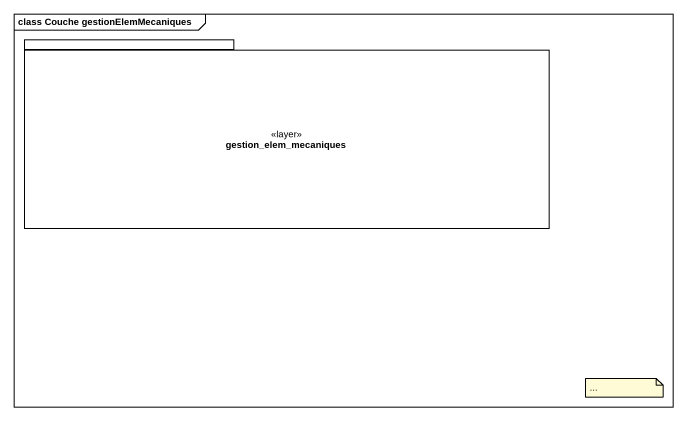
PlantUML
@startuml
mainframe class Couche gestionElemMecaniques
package gestion_elem_mecaniques <<layer>> {
}
note as N1
  ~...
end note
@enduml
